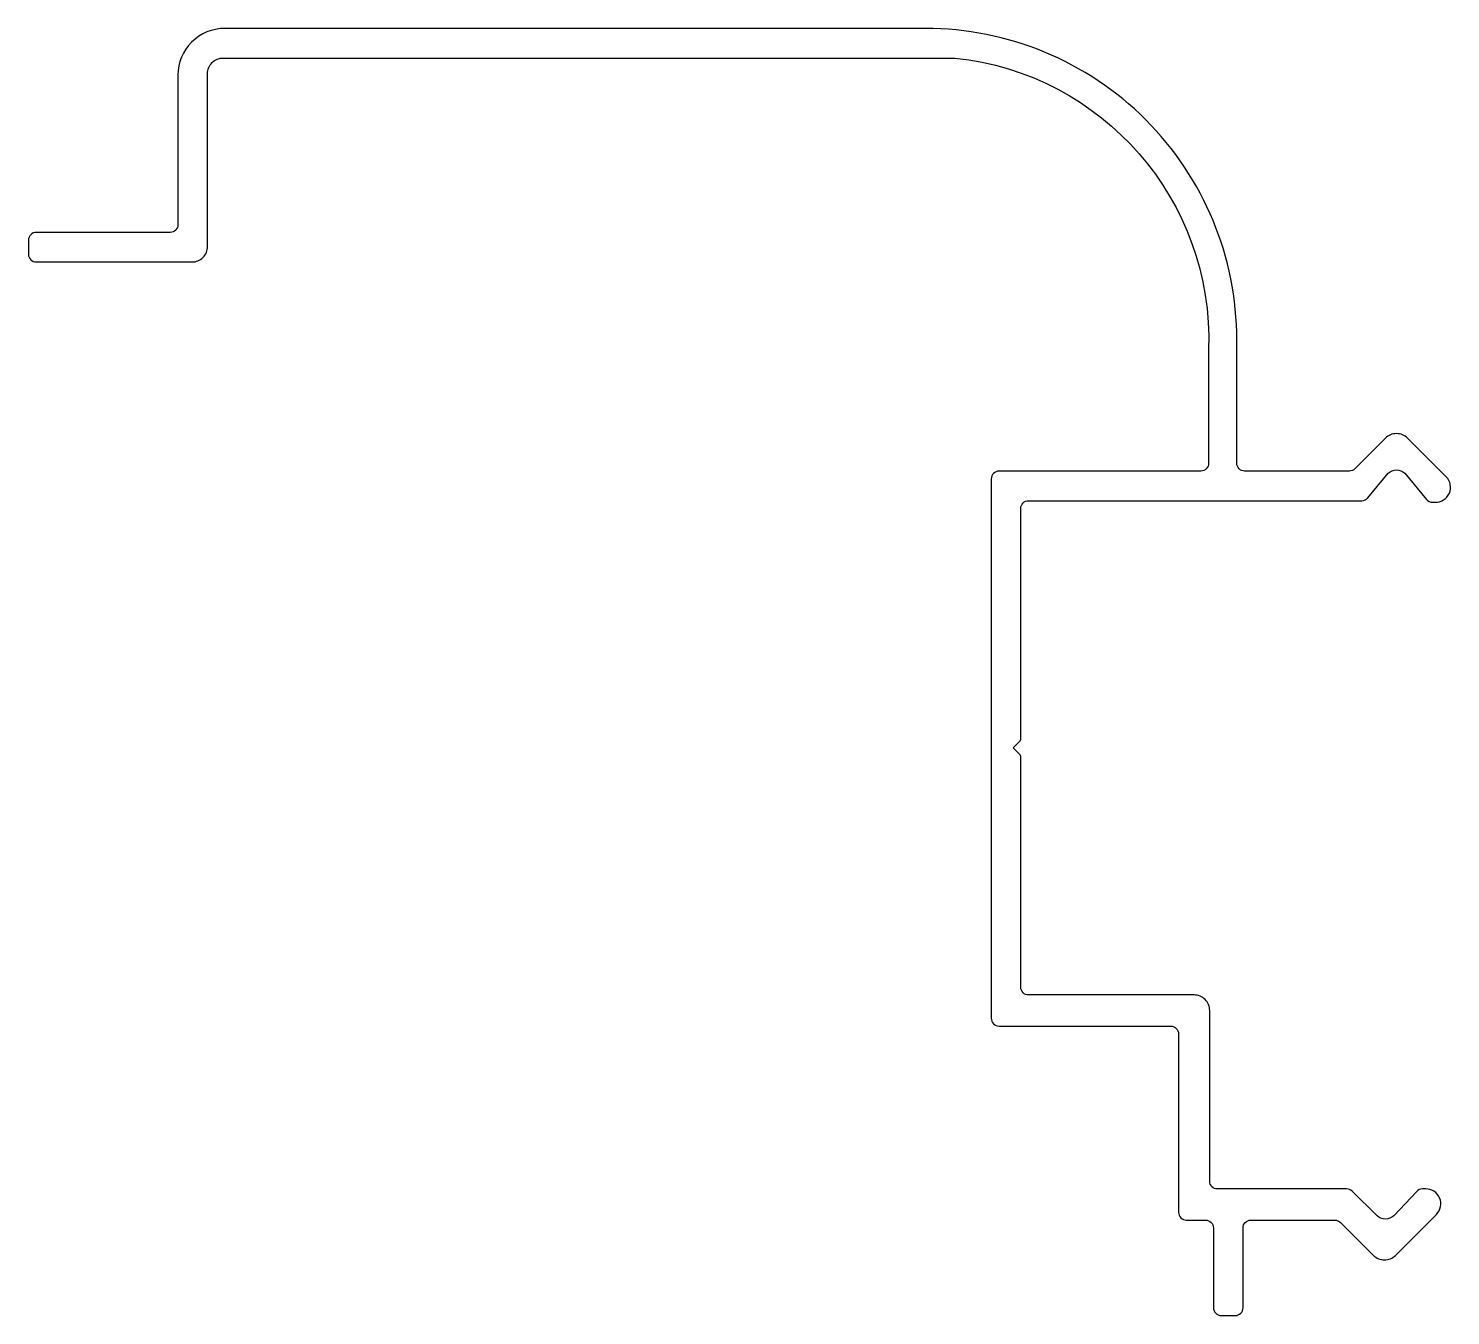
# Model space of a CAD drawing. Extents: x 107.4 to 198.7, y 164.9 to 247.5.
import ezdxf

# ---------------------------------------------------------------- set-up
doc = ezdxf.new("R2010")
doc.units = 0
doc.layers.add('ANA', color=220, linetype='CONTINUOUS')

msp = doc.modelspace()

# ---------------------------------------------------------------- linework, layer by layer
at = {"layer": 'ANA'}
msp.add_lwpolyline([(195.906, 221.22), (198.391, 218.735), (195.906, 221.22), (198.391, 218.735), (195.906, 221.22, 0.414214), (194.492, 221.22), (192.526, 219.254, -0.198912), (192.172, 219.107), (185.446, 219.107, -0.414214), (184.946, 219.607), (184.946, 223.689), (184.946, 227.538, 0.414214), (164.946, 247.538), (119.967, 247.538, 0.414214), (116.967, 244.538), (116.967, 234.938, -0.414214), (116.467, 234.438), (107.867, 234.438, 0.414214), (107.367, 233.938), (107.367, 233.038, 0.414214), (107.867, 232.538), (117.867, 232.538, 0.414214), (118.867, 233.538), (118.867, 244.638, -0.414214), (119.867, 245.638), (166.851, 245.638, -0.393788), (183.135, 226.908), (183.135, 219.607, -0.414214), (182.635, 219.107), (169.68, 219.107, 0.414214), (169.18, 218.607), (169.18, 183.959, 0.414214), (169.68, 183.459), (180.705, 183.459, -0.414214), (181.205, 182.959), (181.205, 171.498, 0.414214), (181.705, 170.998), (182.945, 170.998, -0.414214), (183.445, 170.498), (183.445, 165.368, 0.414214), (183.945, 164.868), (184.845, 164.868, 0.414214), (185.345, 165.368), (185.345, 170.498, -0.414214), (185.845, 170.998), (191.247, 170.998, -0.198912), (191.6, 170.852), (193.716, 168.735, 0.414214), (195.131, 168.735), (197.763, 171.368, 0.680732), (197.059, 172.998), (196.86, 172.998, 0.205709), (196.497, 172.842), (195.017, 171.283, -0.414214), (193.957, 171.283), (192.348, 172.856, 0.195916), (191.998, 172.998), (183.705, 172.998, -0.414214), (183.205, 173.498), (183.205, 184.459, 0.414214), (182.205, 185.459), (171.58, 185.459, -0.414214), (171.08, 185.959), (171.08, 200.736, 0.198912), (171.007, 200.913), (170.587, 201.333), (171.007, 201.753, 0.198912), (171.08, 201.93), (171.08, 216.707, -0.414214), (171.58, 217.207), (192.976, 217.207, 0.223414), (193.361, 217.389), (194.668, 218.968, -0.414214), (195.729, 218.968), (197.119, 217.289, 0.223414), (197.505, 217.107), (197.684, 217.107, 0.679164), (198.391, 218.735, 0.001072)], format="xyb", close=True, dxfattribs=at)

doc.saveas('drawing.dxf')
